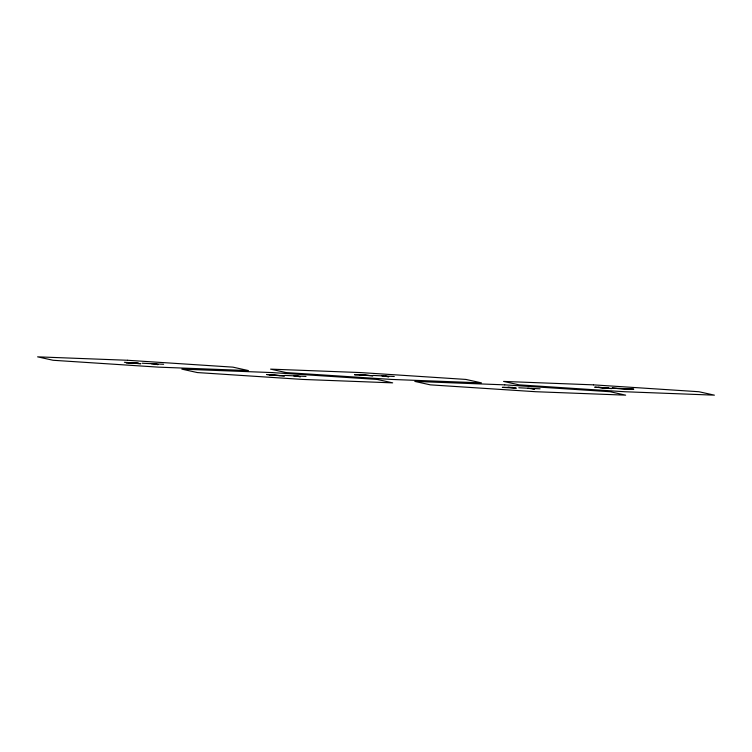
<?xml version="1.0" encoding="UTF-8"?>
<svg xmlns="http://www.w3.org/2000/svg" width="752" height="752" viewBox="0 0 752 752"><rect width="100%" height="100%" fill="white"/><g stroke="black" fill="none" stroke-linecap="round" stroke-linejoin="round"><path stroke-width="1.13" d="M135.755 363.376L140.85 363.695L125.998 362.737L135.257 363.028L134.326 362.821M369.279 375.521L359.343 374.731M134.552 363.31L129.532 362.887L138.612 363.272L124.409 362.304M280.073 375.605L266.659 374.524L284.576 375.906L269.404 375.107M540.105 388.831L518.777 387.769M531.429 388.436L534.569 389.132L527.819 388.248M513.005 387.44L502.345 387.374L516.304 388.173L508.089 387.214M394.274 376.479L372.945 375.417M385.607 376.085L388.737 376.78L381.988 375.897M305.998 376.451L284.67 375.389M297.331 376.056L300.462 376.743L293.712 375.859M163.616 364.297L142.288 363.235M154.95 363.902L158.08 364.598L151.331 363.714M598.338 387.374L611.573 388.568L594.729 387.186L608.208 387.882L598.338 387.374M127.511 360.274L37.6 356.843L53.101 360.274L158.522 367.145L248.433 370.576L232.932 367.145L127.511 360.274M360.499 372.569L270.579 369.129L286.089 372.569L391.501 379.431L481.421 382.871L465.911 379.431L360.499 372.569M271.745 372.56L181.824 369.129L197.334 372.56L302.746 379.431L392.666 382.862L377.166 379.431L271.745 372.56M593.478 384.855L503.567 381.424L519.068 384.855L624.489 391.726L714.4 395.157L698.899 391.726L593.478 384.855M504.724 384.855L414.813 381.414L430.313 384.855L535.734 391.717L625.645 395.157L610.145 391.726L504.724 384.855M358.995 374.618L354.53 374.74L372.983 375.784L358.995 374.618M633.673 389.151L611.968 388.004L624.517 389.254L628.127 389.442L624.997 388.756L633.673 389.151"/></g></svg>
